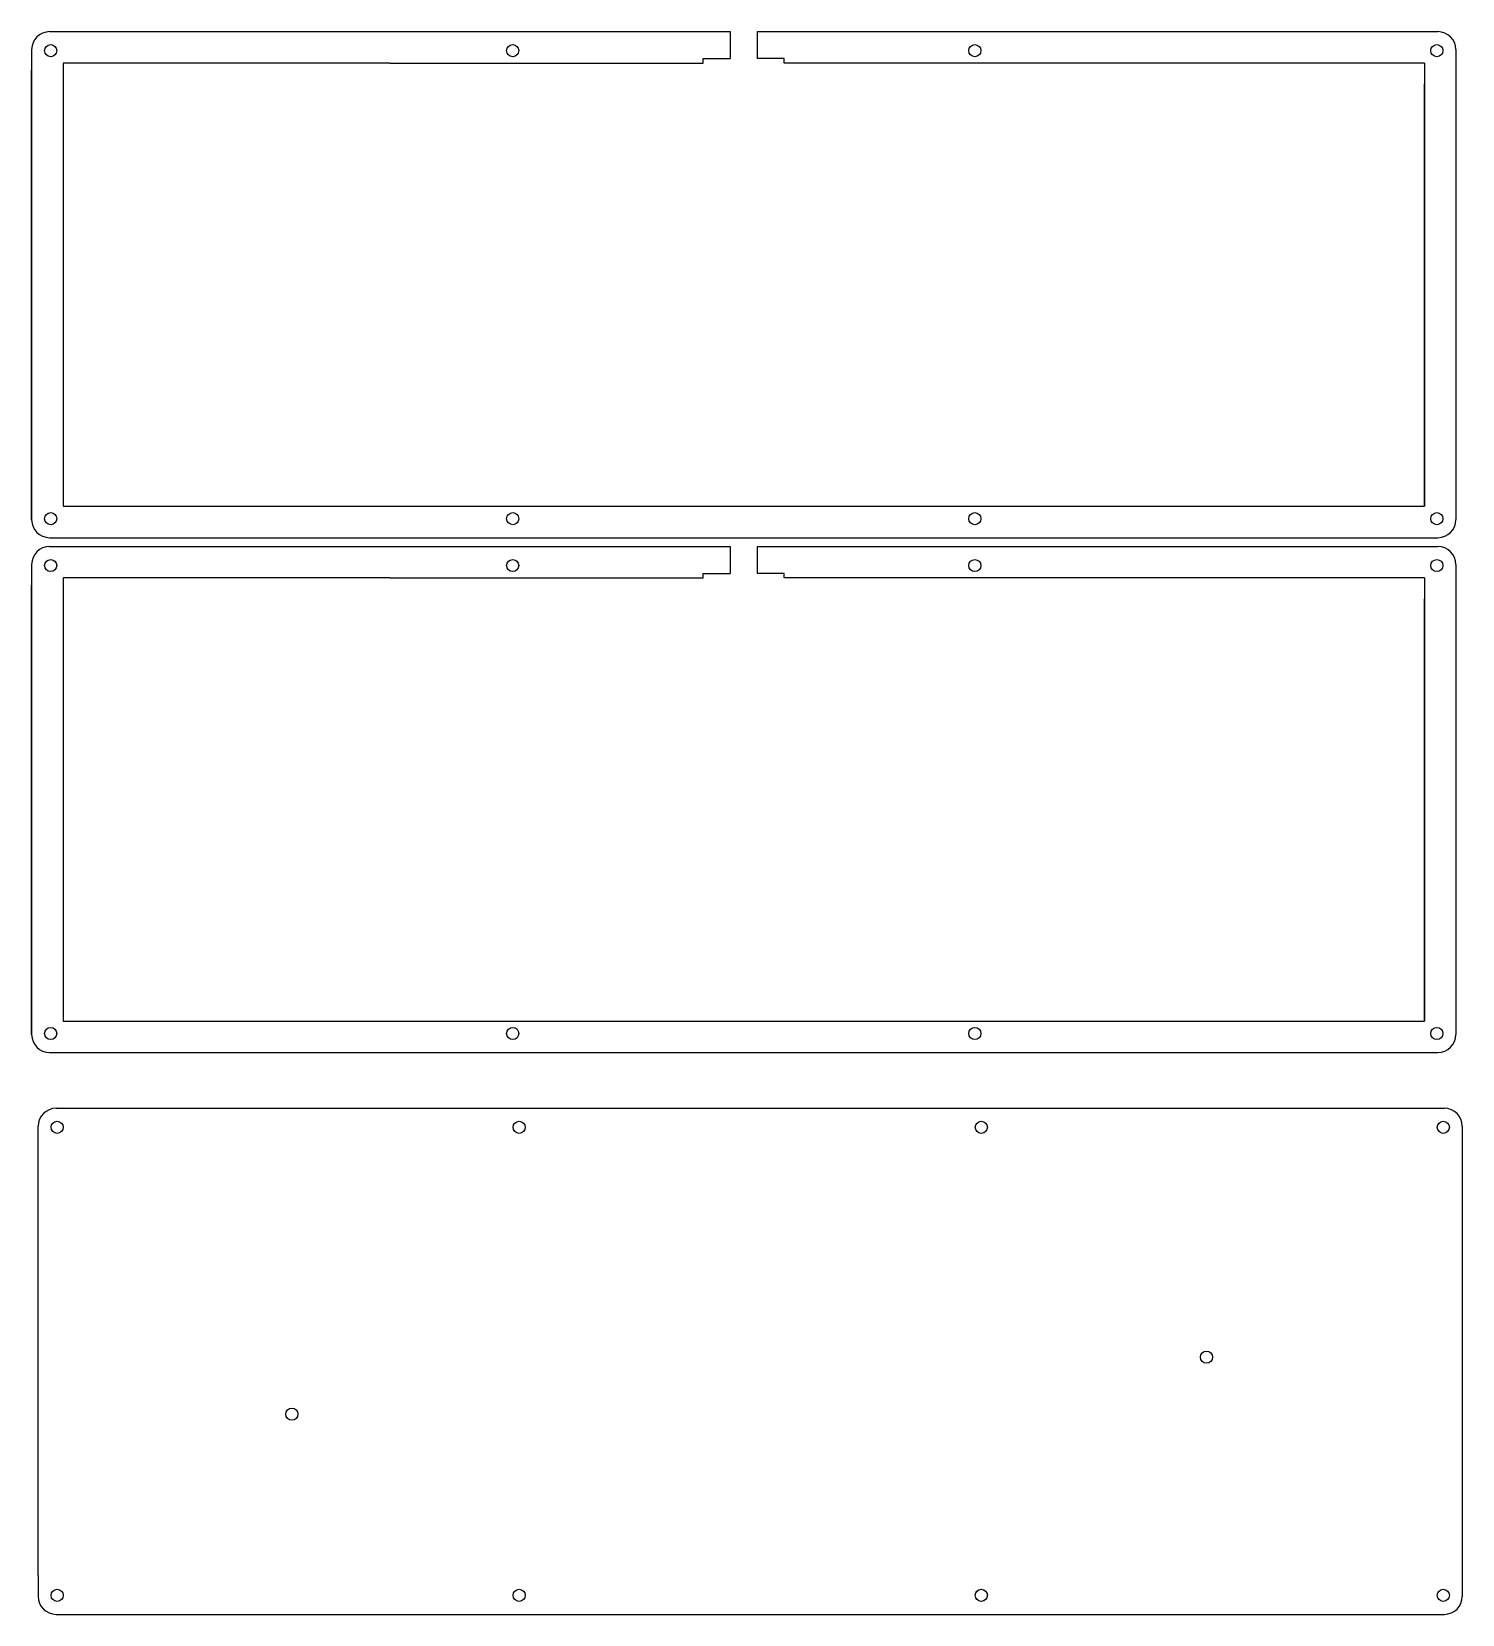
# Model space of a CAD drawing. Header units: millimetres. Extents: x -72 to 254, y -435 to 161.
# Drawn here: x -64 to 254.5, y -435 to -82.8 of the extents above; entities that cross this region are included whole.
import ezdxf

# ---------------------------------------------------------------- set-up
doc = ezdxf.new("R2010")
doc.units = ezdxf.units.MM
doc.layers.get('0').update_dxf_attribs({"true_color": 0xffffff})
doc.layers.add('Layer_1', color=7, linetype='Continuous', true_color=0xffffff)

msp = doc.modelspace()

# ---------------------------------------------------------------- linework, layer by layer
for p, q in [((97.5, -82.77), (249, -82.77)), ((-64, -86.77), (-64, -91.34)), ((-64, -86.77), (-64, -191.4)), ((253, -86.77), (253, -91.34)), ((253, -86.77), (253, -191.4)), ((-57, -89.83), (-57, -188.4)), ((246, -89.77), (246, -94.66)), ((246, -89.77), (246, -188.4)), ((253, -91.34), (253, -91.4)), ((-57, -136.83), (-57, -141.4)), ((97.5, -197.37), (249, -197.37)), ((-64, -201.37), (-64, -205.94)), ((-64, -201.37), (-64, -306)), ((253, -201.37), (253, -205.94)), ((253, -201.37), (253, -306)), ((-57, -204.43), (-57, -303)), ((246, -204.37), (246, -209.26)), ((246, -204.37), (246, -303)), ((253, -205.94), (253, -206)), ((-57, -251.43), (-57, -256)), ((-62.55, -426.4), (-62.55, -431.03)), ((-62.55, -426.4), (-62.55, -431.03)), ((-62.55, -426.4), (-62.55, -431.03)), ((254.45, -426.4), (254.45, -431.03)), ((254.45, -426.4), (254.45, -431.03)), ((254.45, -426.4), (254.45, -431.03))]:
    msp.add_line(p, q)
at = {"layer": 'Layer_1'}
for p, q in [((-60, -82.77), (91.5, -82.77)), ((-64, -191.4), (-64, -91.4)), ((253, -91.4), (253, -191.4)), ((-60, -195.4), (249, -195.4)), ((-60, -195.4), (249, -195.4)), ((-60, -197.37), (91.5, -197.37)), ((-64, -306), (-64, -206)), ((253, -206), (253, -306)), ((-60, -310), (249, -310)), ((-60, -310), (249, -310)), ((-58.55, -322.4), (250.45, -322.4)), ((-58.55, -322.4), (250.45, -322.4)), ((-58.55, -322.4), (250.45, -322.4)), ((-58.55, -322.4), (250.45, -322.4)), ((-58.55, -322.4), (250.45, -322.4)), ((-58.55, -322.4), (250.45, -322.4)), ((-62.55, -426.4), (-62.55, -326.4)), ((-62.55, -426.4), (-62.55, -326.4)), ((-62.55, -426.4), (-62.55, -326.4)), ((254.45, -326.4), (254.45, -426.4)), ((254.45, -326.4), (254.45, -426.4)), ((254.45, -326.4), (254.45, -426.4)), ((-58.55, -435.03), (250.45, -435.03)), ((-58.55, -435.03), (250.45, -435.03)), ((-58.55, -435.03), (250.45, -435.03))]:
    msp.add_line(p, q, dxfattribs=at)
at = {"layer": 'Layer_1', "linetype": 'ByBlock'}
for p, q in [((91.5, -82.77), (91.5, -88.77)), ((97.5, -82.77), (97.5, -88.77)), ((15.75, -89.77), (-57, -89.77)), ((-57, -89.83), (-57, -136.83)), ((15.75, -89.77), (85.5, -89.77)), ((85.5, -89.77), (85.5, -88.77)), ((85.5, -88.77), (91.5, -88.77)), ((103.5, -88.77), (97.5, -88.77)), ((103.5, -89.77), (103.5, -88.77)), ((173.25, -89.77), (103.5, -89.77)), ((246, -89.77), (173.25, -89.77)), ((246, -188.4), (246, -94.4)), ((-57, -141.4), (-57, -188.4)), ((-57, -188.4), (94.5, -188.4)), ((94.5, -188.4), (246, -188.4)), ((91.5, -197.37), (91.5, -203.37)), ((97.5, -197.37), (97.5, -203.37)), ((85.5, -203.37), (91.5, -203.37)), ((85.5, -204.37), (85.5, -203.37)), ((103.5, -203.37), (97.5, -203.37)), ((103.5, -204.37), (103.5, -203.37)), ((15.75, -204.37), (-57, -204.37)), ((-57, -204.43), (-57, -251.43)), ((15.75, -204.37), (85.5, -204.37)), ((173.25, -204.37), (103.5, -204.37)), ((246, -204.37), (173.25, -204.37)), ((246, -303), (246, -209)), ((-57, -256), (-57, -303)), ((-57, -303), (94.5, -303)), ((94.5, -303), (246, -303))]:
    msp.add_line(p, q, dxfattribs=at)
at = {"layer": 'Layer_1'}
for centre in [(-59.77, -87), (43.07, -87), (145.92, -87), (248.76, -87), (-59.77, -191.17), (43.08, -191.17), (145.92, -191.17), (248.77, -191.17), (-59.77, -201.61), (43.07, -201.61), (145.92, -201.61), (248.76, -201.61), (-59.77, -305.77), (43.08, -305.77), (145.92, -305.77), (248.77, -305.77), (-58.31, -326.63), (-58.31, -326.63), (-58.31, -326.63), (44.53, -326.63), (44.53, -326.63), (44.53, -326.63), (147.38, -326.63), (147.38, -326.63), (147.38, -326.63), (250.22, -326.63), (250.22, -326.63), (250.22, -326.63), (197.5, -377.81), (-6.08, -390.47), (-58.32, -430.8), (-58.32, -430.8), (-58.31, -430.8), (44.53, -430.8), (44.53, -430.8), (44.53, -430.8), (147.37, -430.8), (147.37, -430.8), (147.38, -430.8), (250.22, -430.8), (250.22, -430.8), (250.22, -430.8)]:
    msp.add_circle(centre, 1.35, dxfattribs=at)
for centre, start, end in [((-60, -86.77), 90, 180), ((249, -86.77), 0, 90), ((-60, -191.4), 180, 270), ((249, -191.4), 270, 0), ((-60, -201.37), 90, 180), ((249, -201.37), 0, 90), ((-60, -306), 180, 270), ((249, -306), 270, 0), ((-58.55, -326.4), 90, 180), ((-58.55, -326.4), 90, 180), ((-58.55, -326.4), 90, 180), ((250.45, -326.4), 0, 90), ((250.45, -326.4), 0, 90), ((250.45, -326.4), 0, 90), ((-58.55, -431.03), 180, 270), ((-58.55, -431.03), 180, 270), ((-58.55, -431.03), 180, 270), ((250.45, -431.03), 270, 0), ((250.45, -431.03), 270, 0), ((250.45, -431.03), 270, 0)]:
    msp.add_arc(centre, 4, start, end, dxfattribs=at)

doc.saveas('drawing.dxf')
